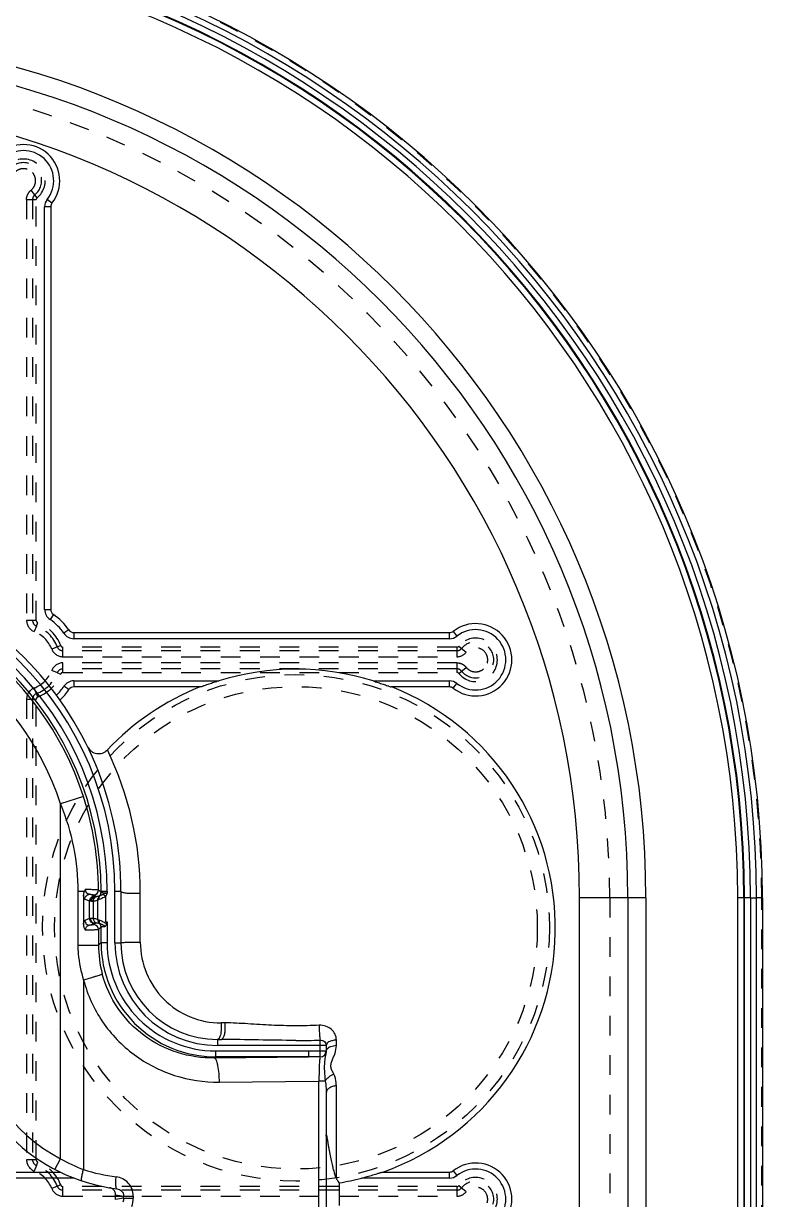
# Model space of a CAD drawing. Header units: millimetres. Extents: x -840 to 1682, y -9216 to -2117.
# Drawn here: x 753.8 to 815, y -2506.9 to -2409.4 of the extents above; entities that cross this region are included whole.
import ezdxf

# ---------------------------------------------------------------- set-up
doc = ezdxf.new("R2010")
doc.units = ezdxf.units.MM
doc.header["$LTSCALE"] = 16.335
doc.linetypes.add('HIDDEN', pattern=[0.2, 0.1, -0.1])
doc.layers.get('0').update_dxf_attribs({"linetype": 'CONTINUOUS'})
doc.layers.add('DEFAULT_2', color=8, linetype='HIDDEN')

msp = doc.modelspace()

# ---------------------------------------------------------------- linework, layer by layer
at = {"color": 7, "linetype": 'Continuous'}
for p, q in [((756.006, -2424.584), (755.506, -2424.584)), ((755.506, -2457.963), (755.506, -2424.584)), ((756.113, -2424.274), (755.72, -2423.965)), ((756.006, -2424.584), (756.006, -2457.963)), ((755.506, -2457.963), (756.006, -2457.963)), ((756.231, -2458.381), (755.956, -2458.798)), ((757.514, -2459.664), (757.097, -2459.939)), ((757.932, -2459.889), (789.056, -2459.889)), ((757.932, -2459.889), (757.932, -2460.389)), ((789.056, -2460.389), (789.056, -2459.889)), ((789.365, -2459.782), (789.674, -2460.175)), ((789.056, -2460.389), (757.932, -2460.389)), ((757.514, -2464.614), (757.097, -2464.339)), ((757.932, -2463.889), (769.941, -2463.889)), ((757.932, -2463.889), (757.932, -2464.389)), ((768.438, -2464.389), (757.932, -2464.389)), ((782.723, -2463.889), (789.056, -2463.889)), ((789.056, -2464.389), (784.227, -2464.389)), ((789.056, -2464.389), (789.056, -2463.889)), ((789.365, -2464.496), (789.674, -2464.103)), ((758.718, -2473.46), (756.818, -2474.076)), ((756.818, -2503.504), (756.818, -2474.078)), ((758.714, -2481.362), (758.262, -2481.362)), ((758.262, -2481.362), (758.262, -2485.788)), ((760.107, -2481.362), (759.97, -2481.224)), ((760.682, -2481.362), (760.107, -2481.362)), ((760.182, -2481.438), (760.107, -2481.362)), ((760.182, -2481.438), (760.182, -2481.362)), ((760.682, -2481.362), (760.682, -2481.483)), ((761.832, -2481.362), (761.332, -2481.362)), ((761.332, -2485.612), (761.332, -2481.362)), ((761.832, -2481.363), (761.832, -2485.612)), ((758.714, -2481.657), (758.714, -2484.068)), ((758.839, -2481.978), (759.236, -2482.126)), ((759.632, -2481.726), (759.235, -2481.578)), ((759.236, -2483.599), (759.236, -2482.126)), ((759.533, -2482.16), (759.533, -2483.565)), ((759.57, -2481.625), (759.688, -2481.743)), ((759.921, -2483.681), (759.921, -2482.043)), ((760.573, -2481.741), (760.317, -2481.605)), ((760.573, -2483.863), (760.573, -2481.74)), ((763.432, -2485.557), (763.432, -2481.496)), ((805.332, -2481.862), (799.832, -2481.862)), ((799.832, -2531.862), (799.832, -2481.862)), ((803.832, -2481.862), (803.832, -2531.862)), ((805.332, -2481.862), (805.332, -2531.862)), ((813.99, -2481.862), (812.937, -2481.862)), ((812.937, -2531.862), (812.937, -2481.862)), ((813.436, -2481.862), (813.436, -2531.862)), ((813.491, -2531.862), (813.491, -2481.862)), ((813.99, -2481.862), (813.99, -2531.862)), ((814.988, -2481.862), (814.489, -2481.862)), ((814.489, -2531.862), (814.489, -2481.862)), ((814.988, -2481.862), (814.988, -2531.862)), ((759.236, -2483.599), (758.839, -2483.747)), ((759.235, -2484.147), (759.632, -2483.999)), ((759.688, -2483.982), (759.571, -2484.099)), ((759.97, -2484.499), (760.182, -2484.287)), ((760.182, -2485.575), (760.182, -2484.287)), ((760.573, -2483.863), (760.682, -2483.863)), ((760.682, -2483.863), (760.682, -2485.574)), ((759.97, -2484.499), (759.97, -2485.787)), ((758.262, -2485.788), (759.97, -2485.788)), ((760.182, -2485.575), (759.97, -2485.787)), ((760.182, -2485.575), (760.682, -2485.575)), ((761.332, -2485.612), (761.832, -2485.612)), ((758.733, -2488.691), (758.733, -2504.4)), ((770.427, -2492.246), (770.121, -2492.246)), ((769.832, -2493.612), (770.153, -2493.612)), ((769.832, -2493.612), (769.832, -2494.112)), ((778.334, -2495.06), (778.332, -2493.68)), ((778.832, -2494.076), (778.832, -2494.583)), ((779.677, -2494.129), (779.677, -2493.67)), ((769.576, -2495.156), (769.669, -2495.062)), ((777.365, -2495.077), (769.576, -2495.156)), ((769.669, -2494.563), (769.669, -2495.062)), ((778.334, -2495.06), (769.669, -2495.062)), ((769.671, -2494.563), (778.832, -2494.561)), ((778.832, -2494.112), (769.832, -2494.112)), ((777.38, -2495.062), (777.365, -2495.077)), ((778.333, -2495.064), (777.365, -2495.077)), ((777.379, -2494.563), (777.38, -2495.062)), ((778.334, -2495.06), (778.333, -2495.064)), ((769.958, -2497.154), (778.237, -2497.069)), ((778.76, -2497.069), (778.237, -2497.069)), ((778.237, -2516.656), (778.237, -2497.069)), ((779.677, -2505.151), (779.677, -2497.456)), ((778.832, -2498.065), (778.832, -2515.66)), ((756.352, -2504.389), (756.818, -2503.504)), ((738.487, -2504.612), (756.794, -2504.612)), ((783.487, -2504.612), (789.056, -2504.612)), ((789.056, -2505.112), (789.056, -2504.612)), ((789.365, -2504.505), (789.674, -2504.898)), ((757.947, -2505.112), (736.758, -2505.112)), ((779.926, -2507.393), (779.926, -2505.507)), ((789.056, -2505.112), (781.758, -2505.112)), ((761.388, -2506.504), (762.046, -2506.598)), ((761.388, -2506.885), (761.388, -2506.504)), ((762.046, -2506.776), (761.388, -2506.885)), ((762.046, -2506.598), (762.854, -2506.598)), ((762.046, -2506.776), (762.046, -2506.598)), ((762.046, -2506.776), (762.854, -2506.776)), ((762.854, -2506.598), (762.854, -2506.776))]:
    msp.add_line(p, q, dxfattribs=at)
for centre, radius, start, end in [((733.832, -2481.862), 81.156, 0, 90), ((733.832, -2481.862), 80.657, 0, 90), ((733.832, -2481.862), 80.158, 0, 90), ((733.832, -2481.862), 79.659, 0, 90), ((733.832, -2481.862), 79.603, 0, 90), ((733.832, -2481.862), 79.104, 0, 90), ((733.832, -2481.862), 71.5, 0, 90), ((733.832, -2481.862), 70, 0, 90), ((733.832, -2481.862), 66, 0, 90), ((753.756, -2422.419), 3, 321.78679, 218.21321), ((753.756, -2422.419), 2.5, 321.78679, 218.21321), ((756.506, -2424.584), 1, 141.78679, 180), ((756.506, -2424.584), 0.5, 141.78679, 180), ((734.332, -2481.362), 27.5, 0, 90.00009), ((734.332, -2481.362), 27, 0, 90), ((734.332, -2481.362), 26.349, 0, 90), ((734.332, -2481.362), 25.85, 0, 90), ((734.332, -2481.362), 25.634, 17.95477, 90), ((734.332, -2481.362), 23.636, 17.95096, 90), ((756.506, -2457.963), 1, 180, 236.63299), ((756.506, -2457.963), 0.5, 180, 236.63299), ((753.756, -2462.139), 4, 33.36701, 56.63299), ((753.756, -2462.139), 4.5, 33.36701, 56.63299), ((757.932, -2459.389), 1, 213.36701, 270), ((757.932, -2459.389), 0.5, 213.36701, 270), ((789.056, -2459.389), 0.5, 270, 308.21321), ((791.221, -2462.139), 3, 231.78679, 128.21321), ((791.221, -2462.139), 2.5, 231.78679, 128.21321), ((789.056, -2459.389), 1, 270, 308.21321), ((776.332, -2484.362), 21.448, 72.66362, 107.33638), ((753.756, -2462.139), 4, 312.98111, 326.63299), ((753.756, -2462.139), 4.5, 312.18176, 326.63299), ((757.932, -2464.889), 1, 90, 146.63299), ((757.932, -2464.889), 0.5, 90, 146.63299), ((776.332, -2484.362), 21.494, 111.68315, 136.65495), ((776.332, -2484.362), 21.494, 289.59012, 68.31685), ((789.056, -2464.889), 1, 51.78679, 90), ((789.056, -2464.889), 0.5, 51.78679, 90), ((759.974, -2468.922), 1, 205.86696, 316.62695), ((736.2, -2481.495), 27.232, 359.9993, 25.87987), ((734.352, -2481.374), 25.619, 0.33525, 17.99234), ((759.535, -2481.673), 0.823, 140.98844, 157.82574), ((759.569, -2481.225), 0.401, 270.16561, 0.14017), ((759.478, -2481.261), 0.901, 264.77506, 273.49902), ((759.843, -2481.34), 0.432, 256.7267, 266.497), ((759.57, -2484.5), 0.401, 0.16786, 89.83214), ((769.321, -2485.797), 9.351, 179.94053, 194.80591), ((769.667, -2485.578), 9.484, 179.98264, 270.0179), ((769.665, -2485.58), 8.983, 179.96236, 270.03756), ((769.832, -2485.612), 8.5, 180, 270), ((769.832, -2485.612), 8, 180, 270), ((770.121, -2485.557), 6.689, 179.99763, 270.00235), ((763.332, -2491.112), 15, 187.29014, 262.98914), ((763.332, -2491.112), 14, 187.29029, 242.26906), ((776.28, -2361.659), 132.038, 270.01972, 270.89054), ((778.333, -2494.565), 0.499, 270.02297, 359.86676), ((762.897, -2493.006), 12.131, 239.92597, 249.92505), ((763.15, -2491.074), 14.039, 251.66284, 262.97321), ((789.056, -2504.112), 0.5, 270, 308.21321), ((791.221, -2506.862), 3, 231.78679, 128.21321), ((791.221, -2506.862), 2.5, 231.78679, 128.21321), ((776.332, -2484.362), 21.448, 279.64557, 284.65342), ((789.056, -2504.112), 1, 270, 308.21321)]:
    msp.add_arc(centre, radius, start, end, dxfattribs=at)
for points, knots in [([(769.941, -2463.889), (769.803, -2463.932), (769.596, -2463.999), (769.321, -2464.09), (769.119, -2464.159), (768.92, -2464.227), (768.758, -2464.283), (768.635, -2464.326), (768.553, -2464.355), (768.488, -2464.374), (768.452, -2464.389), (768.438, -2464.389)], [0, 0, 0, 0, 0.274917, 0.411669, 0.547278, 0.680713, 0.809676, 0.87077, 0.927272, 0.9744, 1, 1, 1, 1]), ([(782.723, -2463.889), (782.862, -2463.932), (783.069, -2463.999), (783.343, -2464.09), (783.546, -2464.159), (783.745, -2464.227), (783.906, -2464.283), (784.029, -2464.326), (784.112, -2464.355), (784.177, -2464.374), (784.213, -2464.389), (784.227, -2464.389)], [0, 0, 0, 0, 0.274917, 0.411668, 0.547276, 0.680711, 0.809674, 0.870768, 0.92727, 0.974399, 1, 1, 1, 1]), ([(756.818, -2474.078), (757.287, -2475.236), (758.014, -2477.632), (758.262, -2480.125), (758.262, -2481.362)], [0, 0, 0, 0, 0.502392, 1, 1, 1, 1]), ([(758.773, -2481.362), (758.765, -2481.356), (758.744, -2481.346), (758.722, -2481.355), (758.714, -2481.362)], [0, 0, 0, 0, 0.500407, 1, 1, 1, 1]), ([(759.235, -2481.578), (759.194, -2481.573), (759.11, -2481.557), (758.937, -2481.446), (758.897, -2481.269), (758.895, -2481.155)], [0, 0, 0, 0, 0.208209, 0.426263, 1, 1, 1, 1]), ([(758.895, -2481.155), (759.037, -2481.158), (759.239, -2481.163), (759.492, -2481.174), (759.645, -2481.182), (759.77, -2481.191), (759.866, -2481.2), (759.928, -2481.211), (759.962, -2481.217), (759.97, -2481.224)], [0, 0, 0, 0, 0.393648, 0.561008, 0.704271, 0.821357, 0.910363, 0.97005, 1, 1, 1, 1]), ([(762.832, -2481.529), (762.697, -2481.529), (762.447, -2481.52), (762.16, -2481.491), (761.978, -2481.451), (761.894, -2481.423), (761.832, -2481.389), (761.832, -2481.362)], [0, 0, 0, 0, 0.393602, 0.72399, 0.841173, 0.923345, 1, 1, 1, 1]), ([(758.839, -2481.978), (758.807, -2481.966), (758.767, -2481.899), (758.736, -2481.789), (758.721, -2481.706), (758.714, -2481.657)], [0, 0, 0, 0, 0.291623, 0.578972, 1, 1, 1, 1]), ([(758.839, -2481.978), (758.84, -2481.876), (758.924, -2481.666), (759.134, -2481.579), (759.235, -2481.578)], [0, 0, 0, 0, 0.501479, 1, 1, 1, 1]), ([(759.235, -2481.578), (759.28, -2481.581), (759.359, -2481.588), (759.461, -2481.598), (759.527, -2481.61), (759.563, -2481.618), (759.57, -2481.625)], [0, 0, 0, 0, 0.396551, 0.698944, 0.900757, 1, 1, 1, 1]), ([(759.236, -2482.126), (759.236, -2482.024), (759.321, -2481.814), (759.531, -2481.727), (759.632, -2481.726)], [0, 0, 0, 0, 0.501248, 1, 1, 1, 1]), ([(759.236, -2482.126), (759.24, -2482.127), (759.26, -2482.134), (759.281, -2482.139), (759.297, -2482.142)], [0, 0, 0, 0, 0.215218, 1, 1, 1, 1]), ([(759.297, -2482.142), (759.299, -2482.041), (759.381, -2481.833), (759.589, -2481.744), (759.688, -2481.743)], [0, 0, 0, 0, 0.50391, 1, 1, 1, 1]), ([(759.396, -2482.158), (759.387, -2482.157), (759.354, -2482.153), (759.321, -2482.148), (759.297, -2482.142)], [0, 0, 0, 0, 0.277557, 1, 1, 1, 1]), ([(759.396, -2482.158), (759.397, -2482.062), (759.467, -2481.868), (759.651, -2481.77), (759.743, -2481.76)], [0, 0, 0, 0, 0.506855, 1, 1, 1, 1]), ([(759.533, -2482.16), (759.533, -2482.073), (759.584, -2481.898), (759.736, -2481.791), (759.816, -2481.771)], [0, 0, 0, 0, 0.511025, 1, 1, 1, 1]), ([(759.921, -2482.043), (759.891, -2482.062), (759.769, -2482.123), (759.633, -2482.154), (759.533, -2482.16)], [0, 0, 0, 0, 0.264471, 1, 1, 1, 1]), ([(759.688, -2481.743), (759.683, -2481.742), (759.664, -2481.737), (759.645, -2481.731), (759.632, -2481.726)], [0, 0, 0, 0, 0.284415, 1, 1, 1, 1]), ([(759.743, -2481.76), (759.738, -2481.759), (759.72, -2481.754), (759.701, -2481.748), (759.688, -2481.743)], [0, 0, 0, 0, 0.270269, 1, 1, 1, 1]), ([(760.036, -2481.739), (760.019, -2481.746), (759.947, -2481.769), (759.871, -2481.774), (759.816, -2481.771)], [0, 0, 0, 0, 0.257264, 1, 1, 1, 1]), ([(759.921, -2482.043), (759.919, -2482.015), (759.924, -2481.904), (759.975, -2481.794), (760.036, -2481.739)], [0, 0, 0, 0, 0.258142, 1, 1, 1, 1]), ([(760.027, -2482.01), (760.017, -2482.014), (759.982, -2482.026), (759.947, -2482.037), (759.921, -2482.043)], [0, 0, 0, 0, 0.298712, 1, 1, 1, 1]), ([(760.027, -2482.01), (760.019, -2481.984), (759.998, -2481.889), (760.015, -2481.777), (760.061, -2481.724)], [0, 0, 0, 0, 0.281627, 1, 1, 1, 1]), ([(760.573, -2481.741), (760.529, -2481.777), (760.357, -2481.888), (760.165, -2481.96), (760.027, -2482.01)], [0, 0, 0, 0, 0.279353, 1, 1, 1, 1]), ([(760.061, -2481.724), (760.059, -2481.726), (760.051, -2481.731), (760.042, -2481.736), (760.036, -2481.739)], [0, 0, 0, 0, 0.30405, 1, 1, 1, 1]), ([(760.317, -2481.605), (760.263, -2481.631), (760.178, -2481.67), (760.091, -2481.707), (760.061, -2481.724)], [0, 0, 0, 0, 0.632009, 1, 1, 1, 1]), ([(760.682, -2481.483), (760.62, -2481.483), (760.505, -2481.481), (760.37, -2481.474), (760.28, -2481.464), (760.233, -2481.457), (760.202, -2481.449), (760.185, -2481.443), (760.182, -2481.438)], [0, 0, 0, 0, 0.367302, 0.683131, 0.806678, 0.902099, 0.966895, 1, 1, 1, 1]), ([(760.682, -2481.483), (760.648, -2481.489), (760.567, -2481.508), (760.447, -2481.554), (760.359, -2481.588), (760.317, -2481.605)], [0, 0, 0, 0, 0.26501, 0.648015, 1, 1, 1, 1]), ([(763.432, -2481.496), (763.392, -2481.501), (763.193, -2481.522), (762.992, -2481.529), (762.832, -2481.529)], [0, 0, 0, 0, 0.204123, 1, 1, 1, 1]), ([(758.714, -2484.068), (758.721, -2484.019), (758.736, -2483.936), (758.767, -2483.825), (758.807, -2483.759), (758.839, -2483.747)], [0, 0, 0, 0, 0.420965, 0.708413, 1, 1, 1, 1]), ([(758.714, -2484.068), (758.714, -2484.159), (758.747, -2484.34), (758.839, -2484.498), (758.895, -2484.567)], [0, 0, 0, 0, 0.506069, 1, 1, 1, 1]), ([(758.839, -2483.747), (758.84, -2483.849), (758.924, -2484.059), (759.134, -2484.146), (759.235, -2484.146)], [0, 0, 0, 0, 0.501476, 1, 1, 1, 1]), ([(758.895, -2484.567), (758.901, -2484.491), (758.916, -2484.362), (759.037, -2484.192), (759.164, -2484.157), (759.235, -2484.147)], [0, 0, 0, 0, 0.383116, 0.638144, 1, 1, 1, 1]), ([(759.571, -2484.099), (759.563, -2484.107), (759.527, -2484.115), (759.462, -2484.127), (759.359, -2484.137), (759.28, -2484.143), (759.235, -2484.147)], [0, 0, 0, 0, 0.098981, 0.300693, 0.603196, 1, 1, 1, 1]), ([(759.297, -2483.582), (759.291, -2483.584), (759.271, -2483.589), (759.25, -2483.594), (759.236, -2483.599)], [0, 0, 0, 0, 0.284958, 1, 1, 1, 1]), ([(759.632, -2483.999), (759.531, -2483.998), (759.321, -2483.911), (759.236, -2483.701), (759.236, -2483.599)], [0, 0, 0, 0, 0.4983, 1, 1, 1, 1]), ([(759.297, -2483.582), (759.313, -2483.579), (759.39, -2483.564), (759.47, -2483.561), (759.533, -2483.565)], [0, 0, 0, 0, 0.201282, 1, 1, 1, 1]), ([(759.297, -2483.582), (759.298, -2483.684), (759.381, -2483.892), (759.589, -2483.981), (759.688, -2483.982)], [0, 0, 0, 0, 0.503655, 1, 1, 1, 1]), ([(759.533, -2483.565), (759.533, -2483.649), (759.582, -2483.824), (759.734, -2483.933), (759.816, -2483.954)], [0, 0, 0, 0, 0.497156, 1, 1, 1, 1]), ([(759.533, -2483.565), (759.566, -2483.567), (759.701, -2483.583), (759.833, -2483.628), (759.921, -2483.681)], [0, 0, 0, 0, 0.241465, 1, 1, 1, 1]), ([(759.632, -2483.999), (759.636, -2483.997), (759.654, -2483.991), (759.673, -2483.986), (759.688, -2483.982)], [0, 0, 0, 0, 0.215757, 1, 1, 1, 1]), ([(759.688, -2483.982), (759.697, -2483.978), (759.738, -2483.964), (759.782, -2483.956), (759.816, -2483.954)], [0, 0, 0, 0, 0.213076, 1, 1, 1, 1]), ([(759.816, -2483.954), (759.871, -2483.951), (759.948, -2483.955), (760.019, -2483.979), (760.036, -2483.986)], [0, 0, 0, 0, 0.742626, 1, 1, 1, 1]), ([(759.921, -2483.681), (759.919, -2483.711), (759.924, -2483.821), (759.976, -2483.932), (760.036, -2483.986)], [0, 0, 0, 0, 0.266021, 1, 1, 1, 1]), ([(759.921, -2483.681), (759.929, -2483.683), (759.964, -2483.693), (759.999, -2483.705), (760.027, -2483.715)], [0, 0, 0, 0, 0.199409, 1, 1, 1, 1]), ([(760.027, -2483.715), (760.019, -2483.741), (759.998, -2483.836), (760.015, -2483.948), (760.061, -2484.001)], [0, 0, 0, 0, 0.281627, 1, 1, 1, 1]), ([(760.027, -2483.715), (760.114, -2483.745), (760.306, -2483.815), (760.483, -2483.918), (760.573, -2483.984)], [0, 0, 0, 0, 0.45199, 1, 1, 1, 1]), ([(760.036, -2483.986), (760.038, -2483.987), (760.047, -2483.991), (760.055, -2483.996), (760.061, -2484.001)], [0, 0, 0, 0, 0.196239, 1, 1, 1, 1]), ([(760.485, -2484.246), (760.486, -2484.232), (760.466, -2484.205), (760.425, -2484.171), (760.364, -2484.143), (760.298, -2484.11), (760.219, -2484.074), (760.14, -2484.038), (760.082, -2484.013), (760.061, -2484.001)], [0, 0, 0, 0, 0.086696, 0.171467, 0.33141, 0.481799, 0.620444, 0.85125, 1, 1, 1, 1]), ([(760.182, -2484.287), (760.184, -2484.284), (760.194, -2484.279), (760.224, -2484.269), (760.283, -2484.26), (760.374, -2484.251), (760.445, -2484.247), (760.485, -2484.246)], [0, 0, 0, 0, 0.035495, 0.099196, 0.30902, 0.615391, 1, 1, 1, 1]), ([(760.485, -2484.246), (760.525, -2484.227), (760.602, -2484.174), (760.631, -2484.082), (760.632, -2484.037)], [0, 0, 0, 0, 0.494849, 1, 1, 1, 1]), ([(760.574, -2483.863), (760.598, -2483.883), (760.641, -2483.937), (760.641, -2484.007), (760.632, -2484.037)], [0, 0, 0, 0, 0.501309, 1, 1, 1, 1]), ([(759.97, -2484.499), (759.962, -2484.506), (759.929, -2484.512), (759.866, -2484.523), (759.771, -2484.532), (759.645, -2484.541), (759.492, -2484.55), (759.238, -2484.56), (759.037, -2484.564), (758.895, -2484.567)], [0, 0, 0, 0, 0.029965, 0.08961, 0.178595, 0.295686, 0.438951, 0.606304, 1, 1, 1, 1]), ([(758.262, -2485.788), (758.262, -2486.034), (758.301, -2487.016), (758.501, -2487.992), (758.733, -2488.691)], [0, 0, 0, 0, 0.250508, 1, 1, 1, 1]), ([(761.833, -2485.612), (761.833, -2485.607), (761.857, -2485.596), (761.899, -2485.587), (761.983, -2485.575), (762.099, -2485.565), (762.252, -2485.555), (762.5, -2485.546), (762.697, -2485.543), (762.832, -2485.543)], [0, 0, 0, 0, 0.017125, 0.062103, 0.14243, 0.260217, 0.414542, 0.597006, 1, 1, 1, 1]), ([(762.832, -2485.543), (762.891, -2485.543), (763.091, -2485.544), (763.291, -2485.55), (763.432, -2485.557)], [0, 0, 0, 0, 0.291323, 1, 1, 1, 1]), ([(760.281, -2488.187), (760.271, -2488.199), (760.226, -2488.221), (760.137, -2488.261), (759.995, -2488.312), (759.805, -2488.376), (759.573, -2488.449), (759.211, -2488.558), (758.927, -2488.638), (758.733, -2488.691)], [0, 0, 0, 0, 0.028668, 0.088494, 0.181562, 0.305825, 0.457394, 0.629039, 1, 1, 1, 1]), ([(769.576, -2495.156), (768.544, -2495.17), (766.458, -2494.864), (763.642, -2493.428), (761.434, -2491.141), (760.549, -2489.199), (760.281, -2488.187)], [0, 0, 0, 0, 0.248378, 0.497453, 0.747955, 1, 1, 1, 1]), ([(758.733, -2488.691), (759.057, -2489.915), (760.125, -2492.265), (762.789, -2495.038), (766.189, -2496.788), (768.711, -2497.166), (769.958, -2497.154)], [0, 0, 0, 0, 0.251979, 0.502501, 0.751631, 1, 1, 1, 1]), ([(770.143, -2492.612), (770.143, -2492.793), (770.123, -2493.053), (770.045, -2493.36), (769.988, -2493.485), (769.955, -2493.532)], [0, 0, 0, 0, 0.57093, 0.817594, 1, 1, 1, 1]), ([(770.121, -2492.246), (770.125, -2492.273), (770.138, -2492.395), (770.143, -2492.518), (770.143, -2492.612)], [0, 0, 0, 0, 0.225934, 1, 1, 1, 1]), ([(770.448, -2492.612), (770.448, -2492.743), (770.434, -2492.989), (770.383, -2493.275), (770.314, -2493.457), (770.259, -2493.558), (770.193, -2493.612), (770.153, -2493.612)], [0, 0, 0, 0, 0.358871, 0.677202, 0.798341, 0.89003, 1, 1, 1, 1]), ([(778.244, -2492.441), (777.588, -2492.47), (776.277, -2492.504), (774.313, -2492.448), (772.366, -2492.32), (771.071, -2492.246), (770.427, -2492.246)], [0, 0, 0, 0, 0.251509, 0.502985, 0.753274, 1, 1, 1, 1]), ([(770.428, -2492.246), (770.431, -2492.274), (770.443, -2492.395), (770.448, -2492.518), (770.448, -2492.612)], [0, 0, 0, 0, 0.22858, 1, 1, 1, 1]), ([(779.677, -2493.67), (779.677, -2493.503), (779.601, -2493.16), (779.274, -2492.742), (778.796, -2492.48), (778.428, -2492.432), (778.244, -2492.441)], [0, 0, 0, 0, 0.239136, 0.482867, 0.73669, 1, 1, 1, 1]), ([(778.244, -2492.441), (778.247, -2492.662), (778.26, -2492.996), (778.295, -2493.409), (778.318, -2493.6), (778.332, -2493.68)], [0, 0, 0, 0, 0.534904, 0.803679, 1, 1, 1, 1]), ([(776.326, -2493.696), (775.296, -2493.693), (773.238, -2493.67), (771.18, -2493.612), (770.153, -2493.612)], [0, 0, 0, 0, 0.500571, 1, 1, 1, 1]), ([(778.332, -2493.68), (778.457, -2493.673), (778.656, -2493.735), (778.806, -2493.934), (778.833, -2494.054), (778.832, -2494.112)], [0, 0, 0, 0, 0.512409, 0.759249, 1, 1, 1, 1]), ([(779.677, -2493.669), (779.564, -2493.677), (779.401, -2493.7), (779.197, -2493.761), (779, -2493.843), (778.828, -2493.981), (778.832, -2494.104)], [0, 0, 0, 0, 0.339868, 0.493465, 0.631637, 1, 1, 1, 1]), ([(778.333, -2495.067), (778.328, -2495.071), (778.32, -2495.091), (778.312, -2495.127), (778.304, -2495.18), (778.293, -2495.284), (778.279, -2495.452), (778.265, -2495.696), (778.254, -2495.991), (778.241, -2496.455), (778.238, -2496.818), (778.237, -2497.069)], [0, 0, 0, 0, 0.010652, 0.029185, 0.055969, 0.090988, 0.184929, 0.308045, 0.456625, 0.625718, 1, 1, 1, 1]), ([(778.832, -2494.583), (778.832, -2494.7), (778.772, -2494.989), (778.672, -2495.534), (778.667, -2496.255), (778.727, -2496.793), (778.76, -2497.069)], [0, 0, 0, 0, 0.14014, 0.350806, 0.666156, 1, 1, 1, 1]), ([(779.677, -2494.129), (779.517, -2494.14), (779.239, -2494.191), (778.973, -2494.328), (778.896, -2494.424)], [0, 0, 0, 0, 0.56541, 1, 1, 1, 1]), ([(779.47, -2496.504), (779.428, -2496.415), (779.339, -2496.24), (779.243, -2496.01), (779.218, -2495.811), (779.237, -2495.604), (779.328, -2495.355), (779.458, -2495.062), (779.613, -2494.663), (779.677, -2494.342), (779.677, -2494.129)], [0, 0, 0, 0, 0.118143, 0.237013, 0.29702, 0.358213, 0.484615, 0.614068, 0.743849, 1, 1, 1, 1]), ([(769.575, -2495.156), (769.603, -2495.164), (769.661, -2495.217), (769.725, -2495.343), (769.789, -2495.536), (769.871, -2495.907), (769.936, -2496.454), (769.956, -2496.915), (769.958, -2497.154)], [0, 0, 0, 0, 0.0406, 0.106912, 0.205011, 0.333116, 0.655022, 1, 1, 1, 1]), ([(779.47, -2496.504), (779.319, -2496.564), (779.049, -2496.716), (778.831, -2496.944), (778.76, -2497.069)], [0, 0, 0, 0, 0.531988, 1, 1, 1, 1]), ([(779.677, -2497.456), (779.677, -2497.375), (779.66, -2497.049), (779.574, -2496.726), (779.47, -2496.504)], [0, 0, 0, 0, 0.247832, 1, 1, 1, 1]), ([(778.76, -2497.069), (778.773, -2497.15), (778.817, -2497.48), (778.832, -2497.813), (778.832, -2498.065)], [0, 0, 0, 0, 0.24571, 1, 1, 1, 1]), ([(779.677, -2497.456), (779.567, -2497.466), (779.356, -2497.512), (779.076, -2497.639), (778.886, -2497.833), (778.832, -2497.992), (778.832, -2498.065)], [0, 0, 0, 0, 0.294262, 0.573303, 0.807417, 1, 1, 1, 1]), ([(778.832, -2501.625), (778.832, -2501.612), (778.833, -2501.587), (778.833, -2501.561), (778.844, -2501.523), (778.861, -2501.582), (778.87, -2501.618), (778.883, -2501.684), (778.896, -2501.749), (778.913, -2501.844), (778.934, -2501.965), (778.959, -2502.113), (778.985, -2502.262), (779.01, -2502.41), (779.043, -2502.605), (779.085, -2502.844), (779.152, -2503.207), (779.236, -2503.631), (779.341, -2504.097), (779.474, -2504.602), (779.586, -2504.949), (779.677, -2505.151)], [0, 0, 0, 0, 0.01055, 0.018751, 0.023735, 0.032263, 0.046718, 0.06351, 0.081534, 0.100293, 0.139033, 0.178545, 0.218261, 0.257861, 0.29714, 0.37421, 0.448734, 0.588523, 0.714412, 0.825301, 1, 1, 1, 1]), ([(758.609, -2505.349), (758.598, -2505.346), (758.576, -2505.317), (758.565, -2505.255), (758.564, -2505.162), (758.582, -2504.984), (758.636, -2504.725), (758.697, -2504.511), (758.733, -2504.4)], [0, 0, 0, 0, 0.036858, 0.098359, 0.193097, 0.319841, 0.64506, 1, 1, 1, 1]), ([(781.758, -2505.112), (781.915, -2505.071), (782.15, -2505.008), (782.461, -2504.919), (782.692, -2504.851), (782.919, -2504.783), (783.105, -2504.726), (783.247, -2504.681), (783.345, -2504.652), (783.418, -2504.629), (783.464, -2504.617), (783.481, -2504.612), (783.487, -2504.612)], [0, 0, 0, 0, 0.270583, 0.405386, 0.53937, 0.671759, 0.800789, 0.862701, 0.920962, 0.971232, 0.989837, 1, 1, 1, 1]), ([(761.502, -2506), (761.469, -2505.996), (761.436, -2505.92), (761.416, -2505.822), (761.396, -2505.632), (761.399, -2505.359), (761.418, -2505.128), (761.432, -2505.008)], [0, 0, 0, 0, 0.095434, 0.190216, 0.317377, 0.644527, 1, 1, 1, 1]), ([(762.854, -2506.598), (762.854, -2506.403), (762.78, -2506.011), (762.467, -2505.507), (761.999, -2505.147), (761.622, -2505.031), (761.432, -2505.008)], [0, 0, 0, 0, 0.251962, 0.50278, 0.752032, 1, 1, 1, 1]), ([(779.677, -2505.151), (779.712, -2505.229), (779.778, -2505.359), (779.876, -2505.474), (779.926, -2505.507)], [0, 0, 0, 0, 0.589495, 1, 1, 1, 1]), ([(761.388, -2506.504), (761.388, -2506.411), (761.344, -2506.222), (761.218, -2506.075), (761.143, -2506.02)], [0, 0, 0, 0, 0.500009, 1, 1, 1, 1]), ([(761.501, -2506.001), (761.638, -2506.018), (761.922, -2506.15), (762.046, -2506.448), (762.047, -2506.598)], [0, 0, 0, 0, 0.478564, 1, 1, 1, 1])]:
    msp.add_open_spline(points, degree=3, knots=knots, dxfattribs=at)
for points in [[(758.773, -2481.362), (758.735, -2481.455), (758.714, -2481.557), (758.714, -2481.657)], [(760.061, -2481.724), (760.135, -2481.652), (760.182, -2481.542), (760.182, -2481.438)], [(760.682, -2481.483), (760.651, -2481.571), (760.616, -2481.658), (760.573, -2481.74)], [(760.182, -2484.287), (760.182, -2484.183), (760.135, -2484.073), (760.061, -2484.001)], [(760.573, -2483.984), (760.594, -2484), (760.613, -2484.018), (760.632, -2484.037)], [(761.143, -2506.02), (761.068, -2505.965), (760.977, -2505.927), (760.885, -2505.911)], [(762.046, -2506.776), (762.046, -2506.891), (762.025, -2507.007), (761.985, -2507.115)], [(762.73, -2507.464), (762.811, -2507.245), (762.854, -2507.009), (762.854, -2506.776)]]:
    msp.add_open_spline(points, degree=3, dxfattribs=at)
at = {"layer": 'DEFAULT_2', "color": 8, "linetype": 'HIDDEN'}
for p, q in [((754.881, -2423.824), (754.381, -2423.199)), ((754.006, -2423.98), (754.806, -2423.98)), ((754.006, -2423.982), (754.006, -2458.87)), ((754.506, -2423.98), (754.506, -2458.87)), ((754.806, -2458.87), (754.806, -2423.98)), ((754.806, -2458.87), (754.006, -2458.87)), ((754.828, -2459.337), (754.649, -2459.804)), ((754.828, -2459.337), (754.944, -2459.06)), ((756.839, -2460.961), (756.091, -2461.246)), ((757.025, -2461.889), (757.025, -2461.089)), ((789.66, -2461.389), (757.025, -2461.389)), ((757.025, -2461.889), (789.66, -2461.889)), ((789.66, -2461.089), (757.037, -2461.089)), ((789.66, -2461.089), (789.66, -2461.889)), ((789.816, -2461.014), (790.44, -2461.514)), ((789.658, -2462.389), (757.025, -2462.389)), ((757.025, -2463.189), (757.025, -2462.389)), ((789.66, -2462.889), (757.025, -2462.889)), ((789.66, -2462.389), (789.66, -2463.189)), ((789.816, -2463.264), (790.44, -2462.764)), ((756.558, -2463.211), (756.091, -2463.032)), ((756.558, -2463.211), (756.835, -2463.327)), ((757.025, -2463.189), (789.66, -2463.189)), ((754.935, -2465.222), (754.649, -2464.474)), ((754.006, -2465.408), (754.806, -2465.408)), ((754.006, -2465.408), (754.006, -2503.593)), ((754.506, -2465.408), (754.506, -2503.593)), ((754.806, -2503.593), (754.806, -2465.42)), ((802.332, -2481.862), (802.332, -2531.862)), ((813.99, -2481.862), (814.489, -2481.862)), ((814.932, -2531.862), (814.932, -2481.862)), ((754.806, -2503.593), (754.006, -2503.593)), ((754.828, -2504.06), (754.944, -2503.783)), ((754.828, -2504.06), (754.649, -2504.527)), ((756.839, -2505.684), (756.091, -2505.97)), ((789.816, -2505.737), (790.44, -2506.237)), ((757.025, -2506.612), (757.025, -2505.812)), ((789.66, -2506.112), (757.025, -2506.112)), ((757.025, -2506.612), (789.66, -2506.612)), ((789.66, -2505.812), (757.037, -2505.812)), ((789.66, -2505.812), (789.66, -2506.612))]:
    msp.add_line(p, q, dxfattribs=at)
for radius in [21, 20]:
    msp.add_circle((776.332, -2484.362), radius, dxfattribs=at)
for centre, radius, start, end in [((733.832, -2481.862), 81.099, 0, 90), ((733.832, -2481.862), 68.5, 0, 90), ((753.756, -2422.419), 1.8, 308.68219, 231.31781), ((753.756, -2422.419), 1.5, 308.68219, 231.31781), ((755.006, -2423.98), 0.5, 128.68219, 180), ((755.006, -2423.98), 0.2, 128.68219, 180), ((755.006, -2458.87), 1, 180, 249.07517), ((755.006, -2458.87), 0.5, 180, 249.07517), ((753.756, -2462.139), 2.5, 20.92483, 69.07517), ((753.756, -2462.139), 3, 20.92483, 69.07517), ((753.756, -2462.139), 3.3, 20.92483, 68.98657), ((791.221, -2462.139), 1.8, 218.68219, 141.31781), ((791.221, -2462.139), 1.5, 218.68219, 141.31781), ((757.025, -2460.889), 1, 200.92483, 270), ((757.025, -2460.889), 0.5, 200.92483, 270), ((789.66, -2460.889), 0.2, 270, 321.31781), ((789.66, -2460.889), 0.5, 270, 321.31781), ((789.661, -2460.894), 0.995, 269.93158, 321.28952), ((757.025, -2463.389), 1, 90, 159.07517), ((757.025, -2463.389), 0.5, 90, 159.07517), ((789.66, -2463.389), 0.5, 38.68219, 90), ((753.756, -2462.139), 2.5, 290.92483, 339.07517), ((753.756, -2462.139), 3, 290.92483, 339.07517), ((753.756, -2462.139), 3.3, 290.92483, 338.98657), ((789.66, -2463.389), 0.2, 38.68219, 90), ((755.006, -2465.408), 1, 110.92483, 180), ((755.006, -2465.408), 0.5, 110.92483, 180), ((755.006, -2503.593), 1, 180, 249.07517), ((755.006, -2503.593), 0.5, 180, 249.07517), ((753.756, -2506.862), 3.3, 20.92483, 68.98657), ((753.756, -2506.862), 2.5, 20.92483, 69.07517), ((753.756, -2506.862), 3, 20.92483, 69.07517), ((757.025, -2505.612), 0.5, 200.92483, 270), ((789.66, -2505.612), 0.2, 270, 321.31781), ((791.221, -2506.862), 1.8, 218.68219, 141.31781), ((791.221, -2506.862), 1.5, 218.68219, 141.31781), ((757.025, -2505.612), 1, 200.92483, 270), ((789.66, -2505.612), 0.5, 270, 321.31781), ((789.661, -2505.617), 0.995, 269.93158, 321.28952)]:
    msp.add_arc(centre, radius, start, end, dxfattribs=at)
for points, knots in [([(754.046, -2421.461), (753.936, -2421.428), (753.703, -2421.4), (753.252, -2421.502), (752.795, -2421.915), (752.715, -2422.526), (752.889, -2422.954), (753.044, -2423.13), (753.133, -2423.202)], [0, 0, 0, 0, 0.125838, 0.25193, 0.499995, 0.748054, 0.874153, 1, 1, 1, 1]), ([(754.373, -2423.209), (754.513, -2423.096), (754.74, -2422.791), (754.789, -2422.226), (754.54, -2421.717), (754.218, -2421.514), (754.046, -2421.461)], [0, 0, 0, 0, 0.250147, 0.500056, 0.749953, 1, 1, 1, 1]), ([(754.006, -2423.982), (754.006, -2423.836), (754.071, -2423.539), (754.258, -2423.3), (754.373, -2423.209)], [0, 0, 0, 0, 0.500136, 1, 1, 1, 1]), ([(754.806, -2458.87), (754.806, -2458.91), (754.832, -2458.993), (754.901, -2459.046), (754.94, -2459.059)], [0, 0, 0, 0, 0.499781, 1, 1, 1, 1]), ([(756.839, -2460.961), (756.853, -2460.999), (756.909, -2461.069), (756.996, -2461.091), (757.037, -2461.089)], [0, 0, 0, 0, 0.499693, 1, 1, 1, 1]), ([(792.178, -2462.429), (792.211, -2462.319), (792.239, -2462.086), (792.138, -2461.635), (791.724, -2461.178), (791.114, -2461.098), (790.685, -2461.272), (790.509, -2461.427), (790.438, -2461.516)], [0, 0, 0, 0, 0.125838, 0.25193, 0.499995, 0.748054, 0.874153, 1, 1, 1, 1]), ([(789.658, -2462.389), (789.804, -2462.389), (790.1, -2462.454), (790.34, -2462.641), (790.431, -2462.756)], [0, 0, 0, 0, 0.500136, 1, 1, 1, 1]), ([(790.431, -2462.756), (790.544, -2462.896), (790.849, -2463.123), (791.414, -2463.172), (791.922, -2462.923), (792.126, -2462.601), (792.178, -2462.429)], [0, 0, 0, 0, 0.250147, 0.500056, 0.749953, 1, 1, 1, 1]), ([(757.025, -2463.189), (756.985, -2463.189), (756.903, -2463.215), (756.849, -2463.284), (756.837, -2463.322)], [0, 0, 0, 0, 0.499781, 1, 1, 1, 1]), ([(754.935, -2465.222), (754.896, -2465.236), (754.826, -2465.292), (754.804, -2465.379), (754.806, -2465.42)], [0, 0, 0, 0, 0.499693, 1, 1, 1, 1]), ([(769.955, -2493.532), (769.945, -2493.545), (769.914, -2493.583), (769.866, -2493.612), (769.832, -2493.612)], [0, 0, 0, 0, 0.320214, 1, 1, 1, 1]), ([(778.896, -2494.424), (778.886, -2494.437), (778.853, -2494.484), (778.832, -2494.542), (778.832, -2494.583)], [0, 0, 0, 0, 0.281481, 1, 1, 1, 1]), ([(754.806, -2503.593), (754.806, -2503.634), (754.832, -2503.716), (754.901, -2503.769), (754.94, -2503.782)], [0, 0, 0, 0, 0.499781, 1, 1, 1, 1]), ([(756.839, -2505.684), (756.853, -2505.723), (756.909, -2505.792), (756.996, -2505.815), (757.037, -2505.812)], [0, 0, 0, 0, 0.499693, 1, 1, 1, 1]), ([(792.178, -2507.152), (792.211, -2507.042), (792.239, -2506.809), (792.138, -2506.358), (791.724, -2505.902), (791.114, -2505.822), (790.685, -2505.995), (790.509, -2506.15), (790.438, -2506.24)], [0, 0, 0, 0, 0.125838, 0.25193, 0.499995, 0.748054, 0.874153, 1, 1, 1, 1])]:
    msp.add_open_spline(points, degree=3, knots=knots, dxfattribs=at)

doc.saveas('drawing.dxf')
